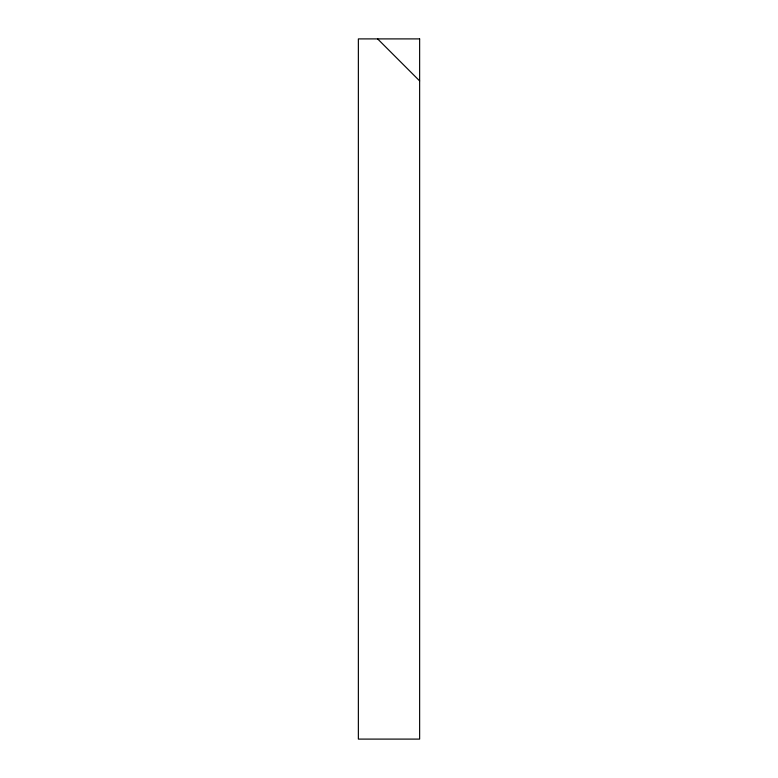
<?xml version="1.0" encoding="UTF-8"?>
<svg xmlns="http://www.w3.org/2000/svg" width="778" height="778" viewBox="0 0 778 778"><rect width="100%" height="100%" fill="white"/><g stroke="black" fill="none" stroke-linecap="round" stroke-linejoin="round"><path stroke-width="1.17" d="M377.622 38.9L419.634 80.912M419.634 38.9L358.366 38.9L358.366 739.1L419.634 739.1L419.634 38.9"/></g></svg>
